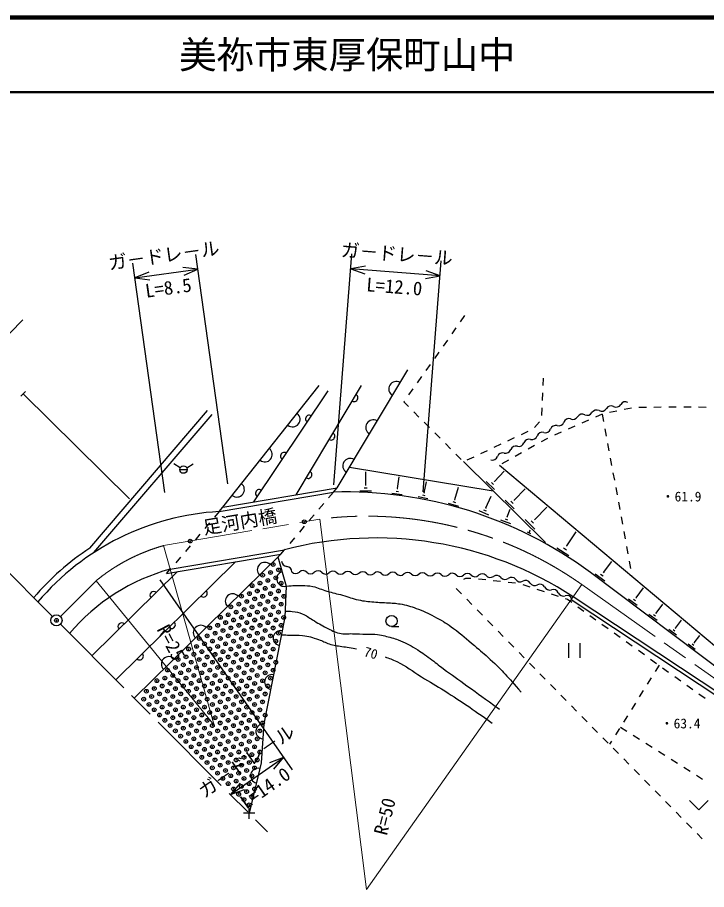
# Model space of a CAD drawing. Units: millimetres, scale not verified. Extents: x 40000 to 680000, y 20000 to 380000.
# Drawn here: x 383358 to 475628, y 263217 to 380000 of the extents above; entities that cross this region are included whole.
import ezdxf
from ezdxf.enums import TextEntityAlignment as Align

# ---------------------------------------------------------------- set-up
doc = ezdxf.new("R2010")
doc.units = ezdxf.units.MM
doc.header["$LTSCALE"] = 1000
doc.header["$PDMODE"] = 32
doc.header["$PDSIZE"] = 500
doc.linetypes.add('CHAIN', pattern=[18.5, 12, -1.5, 3.5, -1.5])
for name, color, linetype, lineweight in [('S-BGD', 7, 'Continuous', 25), ('S-BMK', 2, 'CHAIN', 13), ('S-BMK-SRVR', 3, 'Continuous', 25), ('S-STR-HTXT', 7, 'Continuous', 13), ('S-STR-STRC', 7, 'Continuous', 25), ('S-TTL', 2, 'Continuous', 140), ('S-TTL-LINE', 7, 'Continuous', 50)]:
    doc.layers.add(name, color=color, linetype=linetype, lineweight=lineweight)
doc.layers.add('S-OTRS', color=6, linetype='Continuous')
doc.layers.add('S-TTL-TXT', color=7, linetype='Continuous')
doc.styles.add('@ＭＳ ゴシック', font='')
doc.styles.add('ＭＳ ゴシック', font='')
doc.styles.get('@ＭＳ ゴシック').set_extended_font_data('@MS Gothic')
doc.styles.get('ＭＳ ゴシック').set_extended_font_data('MS Gothic')

msp = doc.modelspace()

# ---------------------------------------------------------------- linework, layer by layer
at = {"layer": 'S-BGD'}
for p, q in [((443230, 340072), (442654, 339255)), ((374238, 329538), (384089, 339490)), ((442078, 338437), (441502, 337620)), ((440926, 336803), (440349, 335985)), ((439773, 335168), (439197, 334351)), ((426160, 317023), (435613, 332832)), ((438621, 333533), (438045, 332716)), ((437469, 331898), (436893, 331081)), ((453756, 330710), (453801, 331709)), ((410879, 314427), (423776, 330694)), ((420679, 316092), (429421, 330713)), ((383832, 329278), (384447, 329900)), ((384139, 329589), (398349, 315523)), ((424939, 329980), (414963, 315121)), ((436317, 330264), (435741, 329446)), ((453665, 328712), (453710, 329711)), ((435164, 328629), (435093, 328527)), ((435093, 328527), (435711, 327907)), ((393053, 308945), (408807, 327371)), ((436417, 327199), (437123, 326491)), ((453574, 326714), (453620, 327713)), ((463618, 327294), (462637, 327100)), ((465580, 327681), (464599, 327488)), ((467571, 327783), (466571, 327777)), ((469571, 327796), (468571, 327789)), ((471571, 327808), (470571, 327802)), ((473571, 327821), (472571, 327815)), ((475570, 327769), (474571, 327821)), ((393586, 308337), (409415, 326852)), ((452587, 325079), (453248, 325828)), ((459835, 326072), (458921, 325667)), ((461663, 326883), (460749, 326478)), ((461663, 326883), (461843, 325900)), ((437829, 325782), (438535, 325074)), ((458007, 325261), (457093, 324856)), ((462022, 324916), (462202, 323932)), ((439241, 324366), (439946, 323657)), ((449019, 323307), (449924, 323733)), ((450829, 324158), (451734, 324583)), ((454249, 323594), (453473, 323161)), ((454351, 323639), (454249, 323594)), ((456179, 324450), (455265, 324045)), ((440652, 322949), (441358, 322241)), ((447209, 322457), (448114, 322882)), ((452599, 322674), (451726, 322187)), ((462382, 322948), (462561, 321965)), ((442064, 321533), (442770, 320824)), ((443589, 320756), (444494, 321181)), ((445399, 321606), (446304, 322032)), ((450853, 321700), (449979, 321213)), ((405152, 319708), (404286, 320208)), ((406018, 319708), (406884, 320208)), ((443078, 320516), (454078, 309713)), ((447919, 320064), (480227, 292912)), ((449106, 320726), (448233, 320239)), ((462741, 320981), (462920, 319997)), ((405085, 319458), (406085, 319458)), ((427816, 319791), (447077, 316589)), ((429988, 317412), (430014, 319175)), ((447221, 317880), (448538, 319221)), ((463100, 319013), (463280, 318030)), ((434266, 316907), (434462, 318500)), ((437811, 316359), (438117, 317825)), ((446129, 317870), (447231, 316788)), ((446813, 317740), (447088, 317469)), ((447187, 317914), (447256, 317846)), ((410879, 314427), (426160, 317023)), ((425657, 316430), (426160, 317023)), ((429182, 316629), (430771, 316605)), ((429784, 317017), (430181, 317011)), ((429938, 317412), (430038, 317411)), ((434046, 316575), (434400, 316531)), ((434222, 316912), (434311, 316902)), ((441927, 315459), (442405, 317114)), ((449873, 315376), (451342, 316872)), ((463459, 317046), (463639, 316062)), ((410375, 313835), (425657, 316430)), ((425657, 316430), (425009, 315668)), ((433472, 316286), (434888, 316112)), ((437033, 315849), (438320, 315581)), ((437583, 316070), (437905, 316003)), ((437771, 316367), (437851, 316350)), ((441884, 315471), (441970, 315447)), ((446082, 314320), (446797, 315887)), ((448680, 315365), (449883, 314183)), ((449835, 315413), (449910, 315339)), ((410375, 313835), (410879, 314427)), ((424361, 314906), (423714, 314144)), ((441044, 314972), (442414, 314576)), ((441657, 315166), (441999, 315067)), ((446042, 314338), (446123, 314301)), ((449427, 315223), (449728, 314927)), ((452631, 312770), (454259, 314428)), ((463818, 315078), (463998, 314095)), ((410375, 313835), (409728, 313073)), ((423066, 313382), (422419, 312620)), ((445138, 313967), (446435, 313375)), ((445772, 314069), (446097, 313922)), ((448902, 313159), (448986, 313128)), ((448944, 313144), (449310, 314142)), ((464178, 313111), (464357, 312127)), ((409080, 312311), (408433, 311549)), ((421771, 311858), (421123, 311096)), ((448018, 312714), (449373, 312218)), ((448650, 312867), (448989, 312743)), ((451334, 312758), (452643, 311473)), ((452146, 312604), (452473, 312282)), ((452590, 312810), (452672, 312730)), ((407785, 310787), (407137, 310025)), ((451614, 311121), (452076, 310909)), ((451840, 311157), (451956, 311104)), ((451937, 311253), (451965, 311240)), ((451951, 311246), (452023, 311402)), ((456928, 309256), (458189, 311137)), ((464537, 311143), (464716, 310160)), ((420476, 310334), (419828, 309572)), ((403827, 306129), (419108, 308725)), ((406490, 309263), (405842, 308501)), ((418604, 308132), (419108, 308725)), ((419181, 308810), (419108, 308725)), ((455602, 308994), (457190, 307930)), ((456463, 308992), (456860, 308726)), ((456878, 309289), (456977, 309222)), ((464896, 309176), (465076, 308192)), ((418604, 308132), (398985, 288842)), ((403323, 305536), (418604, 308132)), ((405195, 307739), (404547, 306977)), ((418217, 307751), (419358, 303835)), ((461847, 305669), (462958, 307141)), ((465255, 307209), (465435, 306225)), ((396512, 291319), (412568, 307107)), ((403323, 305536), (403827, 306129)), ((403899, 306215), (403827, 306129)), ((393331, 294505), (404808, 305789)), ((404808, 305789), (393331, 294505)), ((443109, 304795), (443376, 304926)), ((443376, 304926), (444078, 304926)), ((445073, 304840), (446067, 304726)), ((479261, 291218), (460095, 305682)), ((460734, 305513), (462003, 304555)), ((461449, 305471), (461766, 305232)), ((461808, 305698), (461887, 305639)), ((465614, 305241), (465625, 305184)), ((419358, 303835), (419150, 299713)), ((447060, 304612), (448054, 304497)), ((449047, 304383), (450041, 304269)), ((451010, 304046), (451961, 303736)), ((442809, 302815), (442108, 303528)), ((452912, 303426), (453862, 303115)), ((454813, 302805), (455764, 302495)), ((466192, 302299), (467173, 303600)), ((444211, 301388), (443510, 302101)), ((456714, 302185), (456994, 302093)), ((456994, 302093), (457567, 301681)), ((477536, 288764), (457510, 301999)), ((477818, 289177), (457786, 302416)), ((465180, 302158), (466333, 301287)), ((465830, 302120), (466118, 301902)), ((466156, 302327), (466228, 302272)), ((468861, 300227), (469759, 301417)), ((445613, 299961), (444912, 300675)), ((458379, 301097), (459190, 300513)), ((468827, 300252), (468895, 300201)), ((419150, 299713), (416350, 285402)), ((447014, 298535), (446313, 299248)), ((460002, 299929), (460814, 299345)), ((467914, 300094), (468993, 299280)), ((468522, 300059), (468792, 299855)), ((471458, 298210), (472276, 299294)), ((433446, 298426), (434446, 298426)), ((448416, 297108), (447715, 297822)), ((461626, 298761), (462437, 298177)), ((470575, 298086), (471582, 297326)), ((471143, 298053), (471394, 297863)), ((471427, 298233), (471490, 298186)), ((463249, 297593), (464061, 297009)), ((473986, 296247), (474726, 297227)), ((449818, 295682), (449117, 296395)), ((457159, 296228), (457159, 294228)), ((458659, 296228), (458659, 294228)), ((464872, 296425), (465684, 295841)), ((473165, 296132), (474101, 295425)), ((473693, 296101), (473927, 295924)), ((473957, 296269), (474016, 296225)), ((451219, 294255), (450519, 294968)), ((466496, 295257), (467308, 294673)), ((452621, 292828), (451920, 293542)), ((468119, 294089), (468931, 293505)), ((469296, 293254), (468762, 292409)), ((454023, 291402), (453322, 292115)), ((469743, 292920), (470554, 292336)), ((468228, 291563), (467694, 290718)), ((471366, 291752), (472178, 291168)), ((455425, 289975), (454724, 290689)), ((467160, 289872), (466626, 289027)), ((472990, 290584), (473801, 290000)), ((456826, 288549), (456126, 289262)), ((474613, 289416), (475425, 288832)), ((458228, 287122), (457527, 287835)), ((466092, 288181), (465558, 287336)), ((459630, 285696), (458929, 286409)), ((465024, 286490), (464490, 285645)), ((416350, 285402), (415987, 280165)), ((461032, 284269), (460331, 284982)), ((464115, 284965), (464961, 284431)), ((463956, 284799), (463422, 283954)), ((465806, 283897), (466651, 283362)), ((462433, 282842), (461732, 283556)), ((462888, 283108), (462626, 282693)), ((467496, 282828), (468342, 282294)), ((463835, 281416), (463134, 282129)), ((469187, 281759), (470032, 281225)), ((465237, 279989), (464536, 280703)), ((470878, 280691), (471723, 280156)), ((415987, 280165), (414377, 273425)), ((466639, 278563), (465938, 279276)), ((472568, 279622), (473413, 279088)), ((474259, 278553), (475104, 278019)), ((468040, 277136), (467339, 277849)), ((469442, 275709), (468741, 276423)), ((470844, 274283), (470143, 274996)), ((473329, 275132), (474579, 273882)), ((475829, 275132), (474579, 273882)), ((415127, 273425), (413627, 273425)), ((414377, 272675), (414377, 274175)), ((472245, 272856), (471545, 273570)), ((473647, 271430), (472946, 272143)), ((475049, 270003), (474348, 270716))]:
    msp.add_line(p, q, dxfattribs=at)
for centre, radius in [((405585, 319458), 500), ((433446, 299176), 750)]:
    msp.add_circle(centre, radius, dxfattribs=at)
for centre, radius, start, end in [((434074, 330257), 1000, 59.12319, 239.12319), ((428436, 329066), 500, 239.12319, 59.12319), ((463509, 328543), 725, 242.33758, 329.54322), ((464759, 327808), 725, 62.33758, 149.54322), ((459663, 327444), 725, 242.33758, 329.54322), ((460913, 326709), 725, 62.33758, 149.54322), ((461586, 327994), 725, 242.33758, 329.54322), ((462836, 327259), 725, 62.33758, 149.54322), ((420198, 326181), 1000, 231.59081, 51.59081), ((422431, 326244), 500, 56.12146, 236.12146), ((430994, 325108), 1000, 59.12319, 239.12319), ((457199, 325557), 725, 73.67839, 160.88403), ((457740, 326895), 725, 242.33758, 329.54322), ((458990, 326160), 725, 62.33758, 149.54322), ((454052, 325115), 725, 253.67839, 340.88403), ((455422, 324640), 725, 73.67839, 160.88403), ((455829, 326032), 725, 253.67839, 340.88403), ((425357, 323916), 500, 239.12319, 59.12319), ((451867, 322807), 725, 73.67839, 160.88403), ((452274, 324199), 725, 253.67839, 340.88403), ((453644, 323724), 725, 73.67839, 160.88403), ((450089, 321890), 725, 73.67839, 160.88403), ((450497, 323282), 725, 253.67839, 340.88403), ((416471, 321480), 1000, 231.59081, 51.59081), ((419086, 321263), 500, 56.12146, 236.12146), ((446942, 321448), 725, 253.67839, 340.88403), ((448312, 320974), 725, 73.67839, 160.88403), ((448719, 322365), 725, 253.67839, 340.88403), ((427915, 319958), 1000, 59.12319, 239.12319), ((422278, 318766), 500, 239.12319, 59.12319), ((412743, 316778), 1000, 231.59081, 51.59081), ((415742, 316281), 500, 56.12146, 236.12146), ((427375, 261390), 55067, 53.54607, 91.78861), ((412302, 279563), 34326, 93.21724, 139.74638), ((431334, 261964), 48332, 56.81871, 104.65285), ((412302, 279563), 35126, 123.23025, 139.63698), ((419458, 307201), 725, 179.76413, 266.96977), ((410930, 280188), 26896, 105.31328, 139.94285), ((416465, 306029), 1000, 44.51565, 224.51565), ((419381, 305753), 725, 359.76413, 86.96977), ((419072, 304815), 1000, 106.24483, 286.24483), ((420616, 306266), 725, 225.36992, 312.57555), ((421597, 305199), 725, 45.36992, 132.57555), ((422615, 306230), 725, 225.36992, 312.57555), ((423596, 305163), 725, 45.36992, 132.57555), ((424615, 306195), 725, 225.36992, 312.57555), ((425596, 305127), 725, 45.36992, 132.57555), ((426615, 306159), 725, 225.36992, 312.57555), ((427596, 305091), 725, 45.36992, 132.57555), ((428614, 306123), 725, 225.36992, 312.57555), ((429595, 305055), 725, 45.36992, 132.57555), ((430614, 306087), 725, 225.36992, 312.57555), ((431595, 305019), 725, 45.36992, 132.57555), ((432614, 306051), 725, 225.36992, 312.57555), ((433595, 304983), 725, 45.36992, 132.57555), ((434613, 306015), 725, 225.36992, 312.57555), ((435594, 304948), 725, 45.36992, 132.57555), ((436613, 305979), 725, 225.36992, 312.57555), ((437594, 304912), 725, 45.36992, 132.57555), ((438613, 305944), 725, 225.36992, 312.57555), ((439594, 304876), 725, 45.36992, 132.57555), ((440612, 305908), 725, 225.36992, 312.57555), ((441593, 304840), 725, 45.36992, 132.57555), ((442612, 305872), 725, 225.36992, 312.57555), ((443593, 304804), 725, 45.36992, 132.57555), ((444612, 305836), 725, 225.36992, 312.57555), ((445593, 304768), 725, 45.36992, 132.57555), ((446667, 305739), 725, 218.86316, 306.0688), ((447520, 304567), 725, 38.86316, 126.0688), ((448649, 305477), 725, 218.86316, 306.0688), ((449503, 304305), 725, 38.86316, 126.0688), ((450682, 305144), 725, 212.03018, 299.23582), ((451390, 303879), 725, 32.03018, 119.23582), ((452620, 304648), 725, 212.03018, 299.23582), ((453328, 303383), 725, 32.03018, 119.23582), ((454611, 304047), 725, 202.7162, 289.92184), ((401599, 302634), 500, 44.51565, 224.51565), ((408277, 302887), 500, 224.51565, 44.51565), ((412187, 301822), 1000, 44.51565, 224.51565), ((455105, 302684), 725, 22.7162, 109.92184), ((456443, 303244), 725, 202.7162, 289.92184), ((456937, 301881), 725, 22.7162, 109.92184), ((403999, 298681), 500, 224.51565, 44.51565), ((397321, 298427), 500, 44.51565, 224.51565), ((407908, 297615), 1000, 44.51565, 224.51565), ((418599, 296894), 1000, 78.9298, 258.9298), ((399720, 294474), 500, 224.51565, 44.51565), ((403630, 293409), 1000, 44.51565, 224.51565), ((417446, 291006), 1000, 78.9298, 258.9298), ((416281, 284405), 1000, 86.03535, 266.03535), ((415580, 278463), 1000, 76.56055, 256.56055)]:
    msp.add_arc(centre, radius, start, end, dxfattribs=at)
for points, knots in [([(419358, 303835), (420345, 303928), (420653, 303976), (421483, 303937), (422034, 303911), (422350, 303919), (422889, 303800), (423657, 303631), (424047, 303394), (424803, 303175), (425613, 302940), (426079, 302854), (426892, 302628), (427727, 302397), (428173, 302182), (429021, 302004), (429819, 301836), (430279, 301807), (431091, 301730), (431852, 301658), (432282, 301678), (433044, 301613), (433755, 301553), (434161, 301558), (434860, 301418), (435735, 301242), (436212, 301068), (437047, 300754), (438031, 300384), (438570, 300132), (439488, 299621), (440402, 299113), (440910, 298812), (441754, 298195), (442896, 297361), (443471, 296810), (444546, 295891), (445385, 295174), (445863, 294782), (446675, 294036), (448404, 292448), (448913, 291790), (450796, 289661)], [0, 0, 0, 0, 1, 1, 1, 2, 2, 2, 3, 3, 3, 4, 4, 4, 5, 5, 5, 6, 6, 6, 7, 7, 7, 8, 8, 8, 9, 9, 9, 10, 10, 10, 11, 11, 11, 12, 12, 12, 13, 13, 13, 14, 14, 14, 14]), ([(419189, 300485), (419630, 300508), (419781, 300504), (420157, 300466), (420694, 300411), (420993, 300322), (421499, 300134), (422080, 299917), (422333, 299644), (422871, 299335), (423605, 298913), (423999, 298643), (424756, 298264), (425403, 297941), (425753, 297693), (426460, 297540), (427134, 297394), (427535, 297503), (428224, 297480), (428966, 297455), (429382, 297443), (430124, 297420), (430690, 297402), (431013, 297464), (431572, 297374), (432331, 297252), (432747, 297130), (433487, 296922), (433819, 296829), (434014, 296800), (434332, 296666), (435273, 296268), (435796, 296021), (436669, 295489), (437455, 295011), (437872, 294705), (438614, 294162), (439323, 293644), (439690, 293314), (440394, 292790), (441612, 291883), (442314, 291402), (443545, 290513), (445242, 289288), (445771, 288905), (447888, 287376)], [0, 0, 0, 0, 1, 1, 1, 2, 2, 2, 3, 3, 3, 4, 4, 4, 5, 5, 5, 6, 6, 6, 7, 7, 7, 8, 8, 8, 9, 9, 9, 10, 10, 10, 11, 11, 11, 12, 12, 12, 13, 13, 13, 14, 14, 14, 15, 15, 15, 15]), ([(418683, 297327), (419241, 297310), (419381, 297306), (419829, 297293), (420488, 297275), (420864, 297341), (421518, 297251), (422378, 297133), (422850, 296982), (423671, 296702), (424246, 296506), (424531, 296301), (425107, 296111), (425746, 295900), (426134, 295889), (426796, 295773), (427173, 295707), (427392, 295719), (427768, 295646), (428143, 295574), (428463, 295506), (428764, 295436)], [0, 0, 0, 0, 1, 1, 1, 2, 2, 2, 3, 3, 3, 4, 4, 4, 5, 5, 5, 6, 6, 6, 7, 7, 7, 7]), ([(432616, 294360), (433090, 294201), (433567, 294015), (434144, 293746), (435514, 293108), (436150, 292508), (437438, 291719), (438656, 290973), (439352, 290576), (440563, 289818), (443112, 288225), (443909, 287626), (446940, 285511)], [0, 0, 0, 0, 1, 1, 1, 2, 2, 2, 3, 3, 3, 4, 4, 4, 4])]:
    msp.add_open_spline(points, degree=3, knots=knots, dxfattribs=at)
for p in [(421769, 312473), (406488, 309878), (417603, 306731), (418309, 306023), (416188, 305317), (416894, 304610), (417249, 305670), (417955, 304963), (414772, 303904), (415833, 304257), (416540, 303549), (417601, 303902), (418662, 304255), (413357, 302491), (414418, 302844), (415479, 303197), (416185, 302489), (417246, 302842), (418307, 303194), (419014, 302487), (411942, 301078), (413002, 301431), (414063, 301784), (414770, 301076), (415124, 302136), (415831, 301429), (416892, 301781), (417598, 301074), (417953, 302134), (418659, 301426), (411587, 300018), (412648, 300371), (413709, 300723), (414416, 300016), (415476, 300368), (416537, 300721), (417244, 300013), (418305, 300366), (410526, 299665), (411233, 298958), (412294, 299310), (413355, 299663), (414061, 298955), (415122, 299308), (416183, 299661), (416890, 298953), (417951, 299306), (419011, 299658), (409111, 298252), (410172, 298605), (410878, 297897), (411939, 298250), (413000, 298603), (413707, 297895), (414768, 298248), (415829, 298600), (416535, 297893), (417596, 298245), (418657, 298598), (407695, 296839), (408756, 297192), (409463, 296484), (409817, 297544), (410524, 296837), (411585, 297189), (412291, 296482), (412646, 297542), (413352, 296835), (414413, 297187), (415120, 296480), (415474, 297540), (416181, 296832), (417242, 297185), (417948, 296477), (418303, 297538), (406280, 295426), (407341, 295779), (408402, 296131), (409109, 295424), (410169, 295776), (411230, 296129), (411937, 295421), (412998, 295774), (414059, 296127), (414765, 295419), (415826, 295772), (416887, 296125), (417594, 295417), (405926, 294366), (406987, 294718), (408048, 295071), (408754, 294363), (409815, 294716), (410876, 295069), (411583, 294361), (412644, 294714), (413704, 295066), (414411, 294359), (415472, 294711), (416533, 295064), (417239, 294356), (404510, 292953), (404865, 294013), (405571, 293305), (406632, 293658), (407339, 292950), (407693, 294011), (408400, 293303), (409461, 293656), (410167, 292948), (410522, 294008), (411228, 293301), (412289, 293653), (412996, 292946), (413350, 294006), (414057, 293298), (415118, 293651), (415824, 292943), (416178, 294004), (416885, 293296), (417946, 293649), (403449, 292600), (404156, 291892), (405217, 292245), (406278, 292598), (406984, 291890), (408045, 292243), (409106, 292595), (409813, 291888), (410874, 292240), (411935, 292593), (412641, 291885), (413702, 292238), (414763, 292591), (415470, 291883), (416531, 292236), (417592, 292588), (402034, 291187), (403095, 291539), (403802, 290832), (404862, 291184), (405923, 291537), (406630, 290830), (407691, 291182), (408752, 291535), (409458, 290827), (410519, 291180), (411580, 291533), (412287, 290825), (413348, 291178), (414409, 291530), (415115, 290823), (416176, 291175), (417237, 291528), (400619, 289774), (401680, 290126), (402386, 289419), (402741, 290479), (403447, 289771), (404508, 290124), (405215, 289416), (405569, 290477), (406276, 289769), (407337, 290122), (408043, 289414), (408397, 290475), (409104, 289767), (410165, 290120), (410871, 289412), (411226, 290472), (411932, 289765), (412993, 290117), (413700, 289410), (414054, 290470), (414761, 289762), (415822, 290115), (416528, 289407), (416883, 290468), (400264, 288713), (401325, 289066), (402032, 288358), (403093, 288711), (404154, 289064), (404860, 288356), (405921, 288709), (406982, 289061), (407689, 288354), (408750, 288706), (409811, 289059), (410517, 288352), (411578, 288704), (412639, 289057), (413345, 288349), (414406, 288702), (415467, 289055), (416174, 288347), (400971, 288006), (401677, 287298), (402738, 287651), (403799, 288003), (404506, 287296), (405567, 287648), (406628, 288001), (407334, 287293), (408395, 287646), (409456, 287999), (410163, 287291), (411224, 287644), (412285, 287997), (412991, 287289), (414052, 287642), (415113, 287994), (415820, 287287), (402384, 286590), (403090, 285883), (403445, 286943), (404151, 286235), (405212, 286588), (405919, 285880), (406273, 286941), (406980, 286233), (408041, 286586), (408747, 285878), (409102, 286938), (409808, 286231), (410869, 286583), (411576, 285876), (411930, 286936), (412637, 286228), (413698, 286581), (414404, 285873), (414759, 286934), (415465, 286226), (416526, 286579), (403797, 285175), (404858, 285528), (405564, 284820), (406625, 285173), (407686, 285525), (408393, 284818), (409454, 285170), (410515, 285523), (411221, 284815), (412282, 285168), (413343, 285521), (414050, 284813), (415111, 285166), (416172, 285519), (404504, 284467), (405210, 283760), (406271, 284112), (407332, 284465), (408038, 283757), (409099, 284110), (410160, 284463), (410867, 283755), (411928, 284108), (412989, 284460), (413695, 283753), (414756, 284105), (415817, 284458), (405917, 283052), (406978, 283405), (407684, 282697), (408745, 283050), (409806, 283402), (410512, 282695), (411573, 283047), (412634, 283400), (413341, 282692), (414402, 283045), (415463, 283398), (406623, 282344), (407330, 281637), (408391, 281989), (409097, 281282), (409452, 282342), (410158, 281634), (411219, 281987), (411926, 281279), (412280, 282340), (412987, 281632), (414047, 281985), (414754, 281277), (415108, 282337), (415815, 281630), (408036, 280929), (408743, 280221), (409804, 280574), (410865, 280927), (411571, 280219), (412632, 280572), (413693, 280924), (414400, 280217), (415461, 280569), (409449, 279514), (410510, 279866), (411217, 279159), (412278, 279511), (413339, 279864), (414045, 279156), (415106, 279509), (410156, 278806), (410862, 278098), (411923, 278451), (412630, 277743), (412984, 278804), (413691, 278096), (414752, 278449), (411569, 277390), (412275, 276683), (413336, 277036), (414397, 277388), (415104, 276681), (412982, 275975), (414043, 276328), (414749, 275620), (413688, 275267), (414395, 274560)]:
    msp.add_point(p, dxfattribs=at)
at = {"layer": 'S-BMK'}
for p, q in [((388047, 299797), (363169, 324716)), ((402913, 309271), (423861, 312828)), ((389108, 299796), (393885, 304565)), ((458940, 304049), (477927, 290630)), ((389107, 298735), (416839, 270959))]:
    msp.add_line(p, q, dxfattribs=at)
for centre, radius, start, end in [((430083, 263217), 50000, 54.74958, 97.14795), ((409711, 285213), 25000, 105.77902, 129.2758)]:
    msp.add_arc(centre, radius, start, end, dxfattribs=at)
at = {"layer": 'S-BMK-SRVR'}
msp.add_circle((388577, 299266), 750, dxfattribs=at)
msp.add_point((388577, 299266), dxfattribs=at)
msp.add_point((388577, 299266), dxfattribs=at)
at = {"layer": 'S-OTRS'}
for p in [(421769, 312473), (406488, 309878), (388577, 299266)]:
    msp.add_point(p, dxfattribs=at)
at = {"layer": 'S-STR-HTXT'}
for p, q in [((423861, 312828), (430083, 263217)), ((402913, 309271), (409711, 285213)), ((393885, 304565), (409711, 285213)), ((458940, 304049), (430083, 263217))]:
    msp.add_line(p, q, dxfattribs=at)
at = {"layer": 'S-STR-STRC'}
for p, q in [((411506, 317558), (407234, 348262)), ((425734, 317427), (428149, 348333)), ((403087, 316387), (398815, 347091)), ((437698, 316492), (440112, 347398)), ((399090, 345110), (407509, 346281)), ((400932, 345889), (399090, 345110)), ((407509, 346281), (405524, 346528)), ((405667, 345502), (407509, 346281)), ((429959, 346704), (427993, 346339)), ((439956, 345404), (427993, 346339)), ((427993, 346339), (429879, 345672)), ((439956, 345404), (438071, 346071)), ((399090, 345110), (401075, 344863)), ((437990, 345039), (439956, 345404)), ((402410, 304680), (420124, 279240)), ((411874, 275932), (418981, 280881)), ((418981, 280881), (417100, 280202)), ((417692, 279353), (418981, 280881)), ((413163, 277461), (411874, 275932)), ((411874, 275932), (413755, 276611))]:
    msp.add_line(p, q, dxfattribs=at)
at = {"layer": 'S-TTL'}
msp.add_line((680000, 380000), (40000, 380000), dxfattribs=at)
at = {"layer": 'S-TTL-LINE'}
msp.add_line((40000, 370000), (680000, 370000), dxfattribs=at)

# ---------------------------------------------------------------- texts
at = {"layer": 'S-BGD', "style": 'ＭＳ ゴシック'}
for s, p in [('・61.9', (469549, 315848)), ('・63.4', (469418, 285459))]:
    msp.add_text(s, height=1320, dxfattribs=at).set_placement(p, align=Align.MIDDLE_LEFT)
msp.add_text('足河内橋', height=1833, rotation=9.64, dxfattribs=at).set_placement((413387, 311050), align=Align.BOTTOM_CENTER)
msp.add_text('70', height=1320, rotation=344.4, dxfattribs=at).set_placement((430690, 294898), align=Align.MIDDLE_CENTER)
at = {"layer": 'S-STR-HTXT', "style": 'ＭＳ ゴシック'}
msp.add_text('R=25', height=1833, rotation=297.527, dxfattribs=at).set_placement((405090, 294080), align=Align.MIDDLE_RIGHT)
msp.add_text('R=50', height=1833, rotation=75.949, dxfattribs=at).set_placement((431929, 270593), align=Align.MIDDLE_LEFT)
at = {"layer": 'S-STR-STRC', "style": 'ＭＳ ゴシック'}
for rotation, p in [(7.921, (403162, 346686)), (355.533, (434053, 346869)), (34.85, (414856, 279227))]:
    msp.add_text('ガ－ドレ－ル', height=1833, rotation=rotation, dxfattribs=at).set_placement(p, align=Align.BOTTOM_CENTER)
at = {"layer": 'S-STR-STRC', "style": '@ＭＳ ゴシック'}
for s, rotation, p in [('L=8.5', 7.921, (403438, 344705)), ('L=12.0', 355.533, (433897, 344875)), ('L=14.0', 34.85, (415999, 277586))]:
    msp.add_text(s, height=1833, rotation=rotation, dxfattribs=at).set_placement(p, align=Align.TOP_CENTER)
at = {"layer": 'S-TTL-TXT', "style": 'ＭＳ ゴシック'}
msp.add_text('美祢市東厚保町山中', height=3666, dxfattribs=at).set_placement((405024, 375000), align=Align.MIDDLE_LEFT)

doc.saveas('drawing.dxf')
